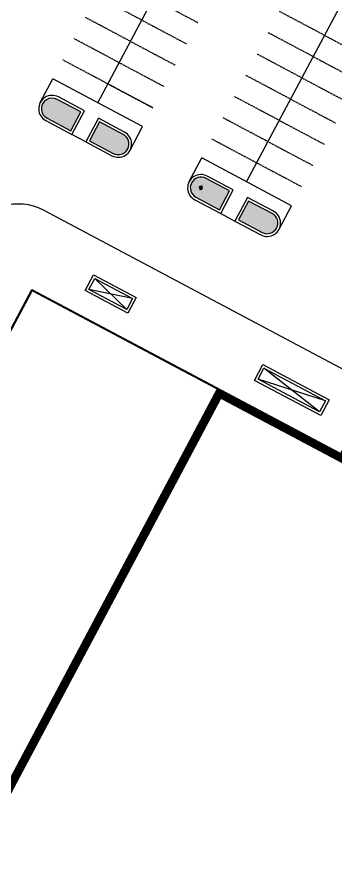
# Model space of a CAD drawing. Header units: feet. Extents: x 4566 to 6562, y 3176 to 5478.
# Drawn here: x 4800.2 to 4919.2, y 4113 to 4433.3 of the extents above; entities that cross this region are included whole.
import ezdxf

# ---------------------------------------------------------------- set-up
doc = ezdxf.new("R2010")
doc.units = ezdxf.units.FT
doc.header["$MEASUREMENT"] = 0
doc.linetypes.add('HIDDEN', pattern=[0.375, 0.25, -0.125])
for name, color, linetype in [('BLDG-CANOPIES', 11, 'Continuous'), ('BLDG-EXTENTS', 11, 'Continuous'), ('BLDG-EXTERIOR-STRUCTURES', 7, 'Continuous'), ('PKNG-EOP', 254, 'Continuous'), ('PKNG-STRP-AISLES', 7, 'Continuous'), ('PKNG-STRP-NO-PARKING-EXTENTS', 7, 'Continuous'), ('PKNG-STRP-STALLS', 7, 'HIDDEN'), ('PLNT-TURF', 92, 'Continuous'), ('UTL-HYDRANTS', 1, 'Continuous')]:
    doc.layers.add(name, color=color, linetype=linetype)

# ---------------------------------------------------------------- blocks, each defined once
blk = doc.blocks.new('I_UTILITY_FIRE_HYDRANT_P')
at = {"color": 0, "linetype": 'ByBlock', "lineweight": -2}
for p, q in [((-8.749999999999998, 0.9510565162951631), (-8.75, 9.325873406851315e-15)), ((-7.499999999999999, 0.9510565162951615), (-8.75, 0.9510565162951629)), ((-7.5, 7.965850201685498e-15), (-8.75, 9.325873406851315e-15)), ((-8.75, 9.2148511043888e-15), (-8.750000000000002, -0.9510565162951443)), ((-7.500000000000002, -1.249999999999992), (-7.499999999999998, 1.250000000000008)), ((-7.249999999999998, 1.250000000000008), (-7.499999999999998, 1.250000000000008)), ((-7.249999999999998, 2.000000000000008), (-7.250000000000002, -1.999999999999992)), ((-4.308421984903516, 3.000000000000004), (-6.249999999999996, 3.000000000000007)), ((-0.9510565162951519, 0.3090169943749475), (1.77635683940025e-15, 1)), ((-0.5877852522924716, -0.8090169943749475), (-0.9510565162951519, 0.3090169943749475)), ((1.77635683940025e-15, 1), (0.9510565162951554, 0.3090169943749472)), ((0.9510565162951554, 0.3090169943749473), (0.5877852522924751, -0.8090169943749476)), ((4.308421984903525, 2.999999999999999), (6.25, 2.999999999999998)), ((7.25, -2.000000000000002), (7.25, 1.999999999999998)), ((7.25, 1.249999999999998), (7.5, 1.249999999999998)), ((7.5, 1.249999999999998), (7.5, -1.250000000000002)), ((7.5, 0.9510565162951515), (8.75, 0.9510565162951512)), ((8.75, -2.331468351712829e-15), (8.75, 0.9510565162951512)), ((-7.500000000000001, -0.9510565162951456), (-8.75, -0.9510565162951443)), ((-7.250000000000002, -1.249999999999992), (-7.500000000000002, -1.249999999999992)), ((-4.308421984903523, -2.999999999999996), (-6.250000000000004, -2.999999999999993)), ((-3, -4.308421984903521), (-3, -6.25)), ((-2, -7.25), (2, -7.25)), ((-1.25, -7.25), (-1.25, -7.5)), ((1.25, -7.5), (-1.25, -7.5)), ((-0.9510565162951536, -7.5), (-0.9510565162951536, -8.75)), ((-0.9510565162951536, -8.75), (0, -8.75)), ((0.5877852522924751, -0.8090169943749476), (-0.5877852522924716, -0.8090169943749473)), ((0, -7.5), (0, -8.75)), ((0, -8.75), (0.9510565162951536, -8.75)), ((0.9510565162951536, -7.5), (0.9510565162951536, -8.75)), ((1.25, -7.25), (1.25, -7.5)), ((3, -4.308421984903522), (3, -6.25)), ((4.308421984903521, -3.000000000000001), (6.25, -3.000000000000002)), ((7.25, -1.250000000000002), (7.5, -1.250000000000002)), ((7.5, -2.05391259555654e-15), (8.75, -2.414735078559715e-15)), ((7.5, -0.9510565162951556), (8.75, -0.9510565162951559)), ((8.75, -0.9510565162951563), (8.75, -2.414735078559715e-15))]:
    blk.add_line(p, q, dxfattribs=at)
for radius in [5.25, 4.25, 1.625]:
    blk.add_circle((1.77635683940025e-15, 0), radius, dxfattribs=at)
for centre, radius, start, end in [((-6.249999999999998, 2.000000000000007), 1, 89.9999999999999, 180), ((0, 0), 6.25, 28.68540201411889, 151.314597985881), ((6.25, 1.999999999999998), 1, 0, 90), ((-6.250000000000002, -1.999999999999993), 1, 179.9999999999999, 269.9999999999999), ((0, 0), 6.25, 208.6854020141189, 241.314597985881), ((-2, -6.25), 1, 180, 270), ((2, -6.25), 1, 270, 0), ((0, 0), 6.25, 298.6854020141188, 331.314597985881), ((6.25, -2.000000000000002), 1, 270, 0)]:
    blk.add_arc(centre, radius, start, end, dxfattribs=at)
for points, knots in [([(-4.051286747571826, 0.9638250696304702), (-4.061262967728353, 0.9649900841826174), (-4.067548618470793, 0.977722912500991), (-4.071883112359752, 1.025060432383699), (-4.069810382197883, 1.059314041900602), (-4.05676818217504, 1.146339205836758), (-4.045691111282718, 1.198357864308253), (-4.010609617216385, 1.330698350690151), (-3.986609363516751, 1.403221042397037), (-3.956082955533299, 1.487853962890036), (-3.946498145065799, 1.5133548261587), (-3.930091122789872, 1.55555964541306), (-3.923226759389157, 1.572829603989244), (-3.910514196164632, 1.604185735073665), (-3.904311103421231, 1.619227183518368), (-3.89160849298737, 1.649517759787188), (-3.884728039386912, 1.665634640372853), (-3.868544652838277, 1.702832758484648), (-3.858824234120942, 1.724611708704791), (-3.827903875629587, 1.791880709713195), (-3.806768162328986, 1.835114733925998), (-3.743322513117454, 1.956025291533804), (-3.711344702074912, 2.007416295090204), (-3.661483150845459, 2.083401468448832), (-3.635608442417425, 2.117863580363938), (-3.597237749963252, 2.160407358968925), (-3.583276956641461, 2.172899630753398), (-3.560578733948477, 2.186535000712111), (-3.551931095968905, 2.187682128089005), (-3.546219574352531, 2.18316508912594)], [0, 0, 0, 0, 0.185870730838596, 0.185870730838596, 0.3733343903633866, 0.3733343903633866, 0.5677116081026011, 0.5677116081026011, 0.8231242128603288, 0.8231242128603288, 0.9336673492891366, 0.9336673492891366, 1.007549734701007, 1.007549734701007, 1.07194678697078, 1.07194678697078, 1.14155356558103, 1.14155356558103, 1.237498652971599, 1.237498652971599, 1.442129977944316, 1.442129977944316, 1.815046653273199, 1.815046653273199, 2.285394810310206, 2.285394810310206, 2.623416378169838, 2.623416378169838, 2.959053374163294, 2.959053374163294, 2.959053374163294, 2.959053374163294]), ([(-2.571738123073086, 0.7315230286607199), (-2.813615263324508, 0.7388640052910213), (-3.106920374769969, 0.7870245538638123), (-3.707453650114568, 0.9012876322716513), (-3.934977045560082, 0.9502425209961127), (-4.051286747589876, 0.9638250696260242)], [6.191079066227696e-05, 6.191079066227696e-05, 6.191079066227696e-05, 6.191079066227696e-05, 1.097237405152109, 1.097237405152109, 2.458179465722594, 2.458179465722594, 2.458179465722594, 2.458179465722594]), ([(-3.546219574468871, 2.183165089318265), (-3.470538485629644, 2.123311612429056), (-3.32480315042921, 2.025981141844614), (-2.857386861249532, 1.713100544993313), (-2.549194944625413, 1.50209116713728), (-2.335758360403319, 1.301228572300999)], [0.0189937173555643, 0.0189937173555643, 0.0189937173555643, 0.0189937173555643, 1.804809571325223, 1.804809571325223, 4.044345681741126, 4.044345681741126, 4.044345681741126, 4.044345681741126]), ([(-2.335758360421058, 1.301228572100691), (-2.315541923685419, 1.282203127347758), (-2.299988159629079, 1.256490502320221), (-2.280185236458646, 1.195528420770965), (-2.275777611033106, 1.16116437276625), (-2.277653169309147, 1.094759338522458), (-2.281935832005896, 1.064068826128835), (-2.292877666125507, 1.019107329099468), (-2.296962330650127, 1.005045017754546), (-2.304946415596055, 0.981404221122933), (-2.308518728061648, 0.9717781633472699), (-2.316057751477254, 0.9531655862679199), (-2.319995563687595, 0.9441791802918498), (-2.329633162070315, 0.9237721180037626), (-2.335495441541921, 0.9124636631208037), (-2.354157436450066, 0.8795547817808613), (-2.368001235560838, 0.8589936131107276), (-2.402636899428702, 0.8156695353614632), (-2.424025930929591, 0.7944880925805468), (-2.468171898867414, 0.7610599333572979), (-2.490595497344936, 0.7487545044179393), (-2.532957834477019, 0.7341416767390032), (-2.552705310455113, 0.7309453823712561), (-2.571738123073017, 0.731523028660792)], [0, 0, 0, 0, 0.1258730209680606, 0.1258730209680606, 0.2478314787581916, 0.2478314787581916, 0.3450658520518149, 0.3450658520518149, 0.3893875602107477, 0.3893875602107477, 0.4202065589311733, 0.4202065589311733, 0.4496330947651197, 0.4496330947651197, 0.4880450728529412, 0.4880450728529412, 0.5645710982888283, 0.5645710982888283, 0.6648534477620065, 0.6648534477620065, 0.7619275108266277, 0.7619275108266277, 0.8482629304626004, 0.8482629304626004, 0.8482629304626004, 0.8482629304626004]), ([(-2.183165089125931, 3.546219574352529), (-2.189395552359218, 3.554097616965825), (-2.18483670937575, 3.567545712477598), (-2.154428978084042, 3.604083343813094), (-2.128742376961519, 3.626838661829579), (-2.057984065330629, 3.679152517304978), (-2.013368647233546, 3.708102591514744), (-1.894983429538967, 3.776875084512423), (-1.826731400301948, 3.811185629467049), (-1.7453014582193, 3.849444711368933), (-1.720492140397991, 3.860699060234348), (-1.679047309794029, 3.8789408574175), (-1.661981767064743, 3.88629872432839), (-1.630820494480917, 3.899481717587606), (-1.615798335343563, 3.905731378838554), (-1.585397561481134, 3.918167948747788), (-1.56913599052908, 3.924699088902891), (-1.531389566593937, 3.939558748095942), (-1.50911614921505, 3.948085417492773), (-1.439685787272339, 3.973787789103528), (-1.394169509373441, 3.989413654602299), (-1.263809985377939, 4.030047481009481), (-1.204859331235534, 4.043774681080547), (-1.115872258888936, 4.062246871437292), (-1.073207684069059, 4.06831908267579), (-1.015992512886985, 4.071269900191507), (-0.997287371167193, 4.070231498654143), (-0.9715956414183164, 4.063823094028845), (-0.964669696414628, 4.058519432119331), (-0.9638250696304631, 4.051286747571831)], [0, 0, 0, 0, 0.1858707308386437, 0.1858707308386437, 0.3733343903635247, 0.3733343903635247, 0.5677116081027659, 0.5677116081027659, 0.8231242128604076, 0.8231242128604076, 0.9336673492890136, 0.9336673492890136, 1.007549734700745, 1.007549734700745, 1.071946786971002, 1.071946786971002, 1.141553565583239, 1.141553565583239, 1.237498652976416, 1.237498652976416, 1.442129977954591, 1.442129977954591, 1.815046653292308, 1.815046653292308, 2.285394810337199, 2.285394810337199, 2.623416378202705, 2.623416378202705, 2.959053374202118, 2.959053374202118, 2.959053374202118, 2.959053374202118]), ([(-1.301228572100836, 2.335758360421058), (-1.467070683830803, 2.511982180862661), (-1.640414066609072, 2.753434864603907), (-1.984259020351979, 3.258872213509682), (-2.110526022360787, 3.454371883097089), (-2.183165089141835, 3.54621957436215)], [6.1910790663185e-05, 6.1910790663185e-05, 6.1910790663185e-05, 6.1910790663185e-05, 1.097237405152072, 1.097237405152072, 2.458179465722489, 2.458179465722489, 2.458179465722489, 2.458179465722489]), ([(-0.7315230286607619, 2.571738123073063), (-0.7306808701534369, 2.543989922565567), (-0.7378642696355122, 2.514810179009367), (-0.7669681896329621, 2.457700696489808), (-0.7881505791787848, 2.430284983289278), (-0.8364322491729936, 2.384655753246081), (-0.8611620184389075, 2.365982583648914), (-0.9006916429854339, 2.341927049311649), (-0.9135234926808256, 2.334871787584726), (-0.93588566089851, 2.323800820580705), (-0.9452183179967371, 2.319520176220373), (-0.9637102920455156, 2.311689991332944), (-0.9728490943666763, 2.308120096445731), (-0.9940938776655202, 2.300504935488478), (-1.006235420365577, 2.296653907923589), (-1.042701536672194, 2.286579837916911), (-1.067029522696682, 2.281829940349712), (-1.12215538465404, 2.275686303976395), (-1.152257255697176, 2.275833091368081), (-1.20711044705692, 2.283411726589588), (-1.23166757784734, 2.29056635288315), (-1.271955103244476, 2.310188219192114), (-1.288178798841987, 2.321891671945397), (-1.301228572100735, 2.335758360421065)], [0, 0, 0, 0, 0.1258730209699152, 0.1258730209699152, 0.2478314787622561, 0.2478314787622561, 0.3450658520571158, 0.3450658520571158, 0.3893875602163909, 0.3893875602163909, 0.4202065589372208, 0.4202065589372208, 0.4496330947716183, 0.4496330947716183, 0.4880450728601258, 0.4880450728601258, 0.5645710982970364, 0.5645710982970364, 0.6648534477719215, 0.6648534477719215, 0.7619275108388546, 0.7619275108388546, 0.848262930476104, 0.848262930476104, 0.848262930476104, 0.848262930476104]), ([(-0.9638250695767301, 4.051286747790099), (-0.952633257836883, 3.955449337278342), (-0.9184058498245005, 3.783575857733275), (-0.8091326138437509, 3.231822638282042), (-0.74041418166785, 2.864691882154335), (-0.7315230285065724, 2.571738123202135)], [0.01899371735556366, 0.01899371735556366, 0.01899371735556366, 0.01899371735556366, 1.804809571325323, 1.804809571325323, 4.044345681741321, 4.044345681741321, 4.044345681741321, 4.044345681741321]), ([(1.301228572100792, 2.335758360421072), (1.282203127347564, 2.315541923685117), (1.256490502319961, 2.299988159629027), (1.195528420771074, 2.280185236458695), (1.161164372766327, 2.275777611033113), (1.094759338522479, 2.277653169309153), (1.064068826128892, 2.281935832005879), (1.019107329099402, 2.29287766612553), (1.005045017754515, 2.296962330650138), (0.9814042211229292, 2.304946415596061), (0.971778163347345, 2.308518728061614), (0.9531655862678168, 2.316057751477297), (0.9441791802917656, 2.319995563687637), (0.9237721180037308, 2.329633162070336), (0.9124636631207359, 2.335495441541958), (0.8795547817809997, 2.354157436449996), (0.8589936131106342, 2.368001235560888), (0.8156695353609873, 2.402636899429109), (0.7944880925800142, 2.424025930930222), (0.7610599333570942, 2.468171898867779), (0.7487545044178265, 2.490595497345215), (0.7341416767390392, 2.532957834477003), (0.7309453823712335, 2.552705310454968), (0.7315230286607743, 2.571738123073043)], [0, 0, 0, 0, 0.125873020970022, 0.125873020970022, 0.2478314787627043, 0.2478314787627043, 0.3450658520580574, 0.3450658520580574, 0.389387560217448, 0.389387560217448, 0.4202065589378015, 0.4202065589378015, 0.4496330947713021, 0.4496330947713021, 0.4880450728584949, 0.4880450728584949, 0.5645710982920736, 0.5645710982920736, 0.664853447762237, 0.664853447762237, 0.7619275108245371, 0.7619275108245371, 0.8482629304580972, 0.8482629304580972, 0.8482629304580972, 0.8482629304580972]), ([(0.731523028660602, 2.571738123073184), (0.7388640052909068, 2.813615263324605), (0.7870245538638141, 3.106920374769989), (0.9012876322716483, 3.70745365011457), (0.9502425209961096, 3.934977045560084), (0.9638250696260222, 4.051286747589879)], [6.19107907077057e-05, 6.19107907077057e-05, 6.19107907077057e-05, 6.19107907077057e-05, 1.097237405152137, 1.097237405152137, 2.458179465722634, 2.458179465722634, 2.458179465722634, 2.458179465722634]), ([(0.9638250696304667, 4.051286747571826), (0.9649900841826149, 4.061262967728353), (0.9777229125009903, 4.067548618470791), (1.025060432383697, 4.07188311235975), (1.059314041900603, 4.069810382197883), (1.146339205836757, 4.056768182175041), (1.19835786430825, 4.045691111282719), (1.330698350690128, 4.010609617216391), (1.403221042397004, 3.986609363516761), (1.487853962890021, 3.956082955533302), (1.513354826158638, 3.946498145065826), (1.55555964541308, 3.930091122789867), (1.572829603989319, 3.923226759389129), (1.604185735073779, 3.910514196164588), (1.619227183518607, 3.904311103421131), (1.649517759787164, 3.891608492987379), (1.665634640372847, 3.884728039386915), (1.702832758484588, 3.868544652838303), (1.724611708704781, 3.858824234120947), (1.79188070971324, 3.827903875629567), (1.835114733926019, 3.806768162328976), (1.956025291533704, 3.743322513117508), (2.00741629509011, 3.711344702074968), (2.083401468448816, 3.661483150845464), (2.117863580363942, 3.635608442417428), (2.160407358968936, 3.597237749963249), (2.172899630753399, 3.583276956641455), (2.186535000712112, 3.560578733948468), (2.187682128088992, 3.5519310959689), (2.183165089125932, 3.546219574352532)], [0, 0, 0, 0, 0.1858707308386025, 0.1858707308386025, 0.3733343903634176, 0.3733343903634176, 0.5677116081026621, 0.5677116081026621, 0.8231242128603582, 0.8231242128603582, 0.9336673492890485, 0.9336673492890485, 1.007549734700714, 1.007549734700714, 1.071946786971089, 1.071946786971089, 1.141553565583029, 1.141553565583029, 1.23749865297561, 1.23749865297561, 1.442129977952642, 1.442129977952642, 1.815046653288918, 1.815046653288918, 2.285394810333692, 2.285394810333692, 2.62341637819888, 2.62341637819888, 2.959053374198062, 2.959053374198062, 2.959053374198062, 2.959053374198062]), ([(2.183165089318262, 3.546219574468872), (2.123311612429049, 3.470538485629641), (2.025981141844607, 3.324803150429207), (1.713100544993317, 2.857386861249544), (1.502091167137342, 2.54919494462542), (1.301228572301056, 2.335758360403316)], [0.01899371735556174, 0.01899371735556174, 0.01899371735556174, 0.01899371735556174, 1.804809571325323, 1.804809571325323, 4.044345681741326, 4.044345681741326, 4.044345681741326, 4.044345681741326]), ([(2.571738123072992, 0.731523028660816), (2.543989922565723, 0.7306808701535009), (2.514810179009469, 0.7378642696354619), (2.457700696489677, 0.7669681896330354), (2.430284983289177, 0.7881505791788871), (2.384655753246076, 0.8364322491730134), (2.365982583648952, 0.8611620184388328), (2.341927049311607, 0.9006916429855027), (2.334871787584689, 0.9135234926808972), (2.323800820580656, 0.9358856608986106), (2.319520176220315, 0.9452183179968651), (2.311689991332933, 0.9637102920455397), (2.308120096445705, 0.9728490943667353), (2.300504935488487, 0.9940938776655015), (2.296653907923567, 1.006235420365636), (2.286579837916889, 1.042701536672291), (2.281829940349658, 1.067029522696958), (2.275686303976368, 1.122155384654567), (2.275833091368089, 1.152257255697788), (2.283411726589742, 1.207110447057642), (2.290566352883431, 1.23166757784794), (2.310188219192199, 1.271955103244555), (2.321891671945446, 1.288178798841991), (2.335758360421057, 1.301228572100689)], [0, 0, 0, 0, 0.1258730209688835, 0.1258730209688835, 0.2478314787602461, 0.2478314787602461, 0.3450658520541918, 0.3450658520541918, 0.3893875602128223, 0.3893875602128223, 0.4202065589332784, 0.4202065589332784, 0.4496330947673295, 0.4496330947673295, 0.4880450728548661, 0.4880450728548661, 0.5645710982892336, 0.5645710982892336, 0.6648534477604012, 0.6648534477604012, 0.7619275108233513, 0.7619275108233513, 0.8482629304583662, 0.8482629304583662, 0.8482629304583662, 0.8482629304583662]), ([(2.33575836042106, 1.301228572100826), (2.511982180862724, 1.467070683830849), (2.753434864603967, 1.640414066609115), (3.258872213509683, 1.984259020351981), (3.454371883097087, 2.110526022360789), (3.546219574362148, 2.183165089141837)], [6.191079065893971e-05, 6.191079065893971e-05, 6.191079065893971e-05, 6.191079065893971e-05, 1.097237405152443, 1.097237405152443, 2.458179465723502, 2.458179465723502, 2.458179465723502, 2.458179465723502]), ([(4.051286747790098, 0.9638250695767328), (3.955449337278338, 0.952633257836885), (3.783575857733272, 0.9184058498245016), (3.231822638282065, 0.8091326138437563), (2.864691882154338, 0.7404141816679006), (2.571738123202094, 0.7315230285066203)], [0.01899371735556089, 0.01899371735556089, 0.01899371735556089, 0.01899371735556089, 1.804809571325379, 1.804809571325379, 4.044345681741321, 4.044345681741321, 4.044345681741321, 4.044345681741321]), ([(3.546219574352532, 2.183165089125937), (3.554097616965828, 2.189395552359224), (3.567545712477596, 2.184836709375753), (3.604083343813095, 2.154428978084042), (3.626838661829581, 2.128742376961509), (3.679152517304974, 2.057984065330628), (3.708102591514749, 2.013368647233558), (3.776875084512419, 1.894983429538994), (3.811185629467033, 1.826731400301979), (3.849444711368928, 1.745301458219308), (3.860699060234335, 1.720492140398026), (3.878940857417488, 1.67904730979406), (3.886298724328341, 1.661981767064864), (3.899481717587619, 1.630820494480893), (3.905731378838578, 1.615798335343509), (3.918167948747676, 1.585397561481414), (3.924699088902866, 1.569135990529162), (3.939558748096017, 1.531389566593762), (3.948085417492784, 1.509116149215017), (3.973787789103513, 1.439685787272377), (3.989413654602298, 1.394169509373459), (4.030047481009536, 1.263809985377784), (4.043774681080578, 1.204859331235383), (4.062246871437292, 1.115872258888945), (4.068319082675794, 1.073207684069068), (4.071269900191512, 1.015992512886989), (4.070231498654142, 0.9972873711671961), (4.063823094028844, 0.9715956414183177), (4.058519432119336, 0.9646696964146293), (4.051286747571837, 0.9638250696304642)], [0, 0, 0, 0, 0.1858707308386482, 0.1858707308386482, 0.3733343903635528, 0.3733343903635528, 0.5677116081028347, 0.5677116081028347, 0.823124212860455, 0.823124212860455, 0.9336673492889739, 0.9336673492889739, 1.00754973470042, 1.00754973470042, 1.071946786970085, 1.071946786970085, 1.141553565580708, 1.141553565580708, 1.237498652971964, 1.237498652971964, 1.442129977946258, 1.442129977946258, 1.815046653277593, 1.815046653277593, 2.285394810316361, 2.285394810316361, 2.623416378177482, 2.623416378177482, 2.959053374172533, 2.959053374172533, 2.959053374172533, 2.959053374172533]), ([(-3.546219574352531, -2.183165089125935), (-3.554097616965826, -2.189395552359222), (-3.567545712477596, -2.184836709375756), (-3.604083343813098, -2.154428978084042), (-3.626838661829586, -2.128742376961502), (-3.679152517304975, -2.057984065330624), (-3.708102591514749, -2.01336864723355), (-3.776875084512426, -1.894983429538976), (-3.811185629467044, -1.826731400301953), (-3.849444711368929, -1.745301458219304), (-3.860699060234335, -1.720492140398022), (-3.878940857417502, -1.679047309794026), (-3.886298724328395, -1.661981767064734), (-3.899481717587619, -1.630820494480884), (-3.905731378838581, -1.615798335343495), (-3.918167948747695, -1.585397561481361), (-3.924699088902869, -1.569135990529144), (-3.939558748095992, -1.531389566593816), (-3.948085417492779, -1.509116149215025), (-3.973787789103525, -1.43968578727234), (-3.9894136546023, -1.394169509373444), (-4.030047481009479, -1.263809985377953), (-4.043774681080538, -1.204859331235548), (-4.062246871437287, -1.115872258888938), (-4.068319082675786, -1.073207684069065), (-4.071269900191502, -1.015992512887027), (-4.070231498654155, -0.997287371167201), (-4.063823094028853, -0.9715956414183042), (-4.058519432119324, -0.9646696964146266), (-4.051286747571832, -0.9638250696304627)], [0, 0, 0, 0, 0.1858707308386351, 0.1858707308386351, 0.3733343903635288, 0.3733343903635288, 0.5677116081028342, 0.5677116081028342, 0.823124212860554, 0.823124212860554, 0.9336673492891538, 0.9336673492891538, 1.007549734700793, 1.007549734700793, 1.071946786971132, 1.071946786971132, 1.141553565582751, 1.141553565582751, 1.237498652975202, 1.237498652975202, 1.442129977952065, 1.442129977952065, 1.815046653287371, 1.815046653287371, 2.285394810329185, 2.285394810329185, 2.623416378191975, 2.623416378191975, 2.959053374188604, 2.959053374188604, 2.959053374188604, 2.959053374188604]), ([(-4.051286747790094, -0.9638250695767314), (-3.955449337278343, -0.9526332578368848), (-3.783575857733283, -0.9184058498245009), (-3.231822638282036, -0.8091326138437481), (-2.864691882154307, -0.7404141816678804), (-2.571738123202111, -0.7315230285066026)], [0.01899371735556398, 0.01899371735556398, 0.01899371735556398, 0.01899371735556398, 1.804809571325232, 1.804809571325232, 4.044345681741106, 4.044345681741106, 4.044345681741106, 4.044345681741106]), ([(-2.335758360421059, -1.301228572100836), (-2.511982180862688, -1.467070683830828), (-2.753434864603929, -1.640414066609085), (-3.258872213509669, -1.984259020351969), (-3.454371883097084, -2.110526022360782), (-3.54621957436215, -2.183165089141833)], [6.191079066719541e-05, 6.191079066719541e-05, 6.191079066719541e-05, 6.191079066719541e-05, 1.097237405152241, 1.097237405152241, 2.458179465722985, 2.458179465722985, 2.458179465722985, 2.458179465722985]), ([(-2.571738123073042, -0.7315230286607737), (-2.543989922565633, -0.7306808701534523), (-2.514810179009407, -0.7378642696354842), (-2.457700696489489, -0.7669681896331229), (-2.430284983289047, -0.7881505791790179), (-2.38465575324609, -0.8364322491730114), (-2.365982583649021, -0.8611620184387077), (-2.341927049311613, -0.9006916429854948), (-2.334871787584722, -0.9135234926808273), (-2.323800820580678, -0.9358856608985655), (-2.319520176220347, -0.9452183179967841), (-2.311689991332888, -0.9637102920456408), (-2.308120096445696, -0.9728490943667762), (-2.300504935488545, -0.9940938776653494), (-2.296653907923597, -1.006235420365536), (-2.286579837916893, -1.042701536672275), (-2.281829940349676, -1.067029522696856), (-2.275686303976383, -1.122155384654289), (-2.275833091368067, -1.15225725569744), (-2.283411726589665, -1.207110447057297), (-2.290566352883265, -1.231667577847638), (-2.310188219192211, -1.271955103244667), (-2.321891671945567, -1.288178798842127), (-2.335758360421064, -1.301228572100717)], [0, 0, 0, 0, 0.1258730209695212, 0.1258730209695212, 0.2478314787626063, 0.2478314787626063, 0.345065852057823, 0.345065852057823, 0.389387560216557, 0.389387560216557, 0.420206558936843, 0.420206558936843, 0.4496330947708465, 0.4496330947708465, 0.4880450728581858, 0.4880450728581858, 0.5645710982919151, 0.5645710982919151, 0.6648534477622444, 0.6648534477622444, 0.7619275108240038, 0.7619275108240038, 0.8482629304574306, 0.8482629304574306, 0.8482629304574306, 0.8482629304574306]), ([(-0.9638250696304667, -4.051286747571825), (-0.9649900841826131, -4.061262967728354), (-0.977722912501001, -4.067548618470802), (-1.025060432383698, -4.071883112359761), (-1.05931404190059, -4.069810382197897), (-1.146339205836764, -4.056768182175051), (-1.198357864308267, -4.045691111282719), (-1.330698350690094, -4.010609617216405), (-1.403221042396947, -3.986609363516782), (-1.487853962890018, -3.956082955533303), (-1.513354826158608, -3.946498145065839), (-1.555559645413103, -3.93009112278986), (-1.572829603989417, -3.923226759389089), (-1.604185735073756, -3.910514196164598), (-1.619227183518562, -3.904311103421151), (-1.649517759787296, -3.891608492987324), (-1.665634640372882, -3.884728039386899), (-1.702832758484608, -3.868544652838293), (-1.724611708704784, -3.858824234120944), (-1.791880709713231, -3.82790387562957), (-1.83511473392601, -3.806768162328979), (-1.956025291533227, -3.743322513117756), (-2.007416295089695, -3.711344702075255), (-2.083401468448839, -3.661483150845463), (-2.117863580363945, -3.635608442417426), (-2.160407358968937, -3.597237749963248), (-2.172899630753401, -3.583276956641455), (-2.186535000712114, -3.560578733948468), (-2.187682128088996, -3.551931095968901), (-2.183165089125936, -3.546219574352532)], [0, 0, 0, 0, 0.1858707308386255, 0.1858707308386255, 0.3733343903634762, 0.3733343903634762, 0.5677116081027226, 0.5677116081027226, 0.8231242128603593, 0.8231242128603593, 0.933667349288878, 0.933667349288878, 1.007549734700455, 1.007549734700455, 1.071946786971049, 1.071946786971049, 1.141553565583599, 1.141553565583599, 1.237498652977367, 1.237498652977367, 1.442129977956968, 1.442129977956968, 1.81504665329571, 1.81504665329571, 2.28539481033794, 2.28539481033794, 2.623416378201419, 2.623416378201419, 2.959053374198899, 2.959053374198899, 2.959053374198899, 2.959053374198899]), ([(-2.183165089318267, -3.546219574468872), (-2.123311612429054, -3.47053848562964), (-2.025981141844609, -3.324803150429203), (-1.713100544993318, -2.857386861249541), (-1.502091167137351, -2.54919494462541), (-1.301228572301069, -2.335758360403312)], [0.01899371735556108, 0.01899371735556108, 0.01899371735556108, 0.01899371735556108, 1.804809571325326, 1.804809571325326, 4.044345681741339, 4.044345681741339, 4.044345681741339, 4.044345681741339]), ([(-1.301228572100703, -2.33575836042106), (-1.282203127347675, -2.315541923685319), (-1.256490502320109, -2.299988159629055), (-1.195528420770854, -2.280185236458623), (-1.161164372766118, -2.275777611033109), (-1.094759338522467, -2.277653169309164), (-1.064068826129017, -2.281935832005844), (-1.019107329099427, -2.292877666125518), (-1.005045017754556, -2.296962330650125), (-0.9814042211228688, -2.30494641559608), (-0.9717781633471958, -2.308518728061681), (-0.9531655862679962, -2.316057751477228), (-0.9441791802918704, -2.319995563687587), (-0.9237721180035816, -2.329633162070404), (-0.9124636631207093, -2.335495441541976), (-0.8795547817810583, -2.354157436449957), (-0.8589936131107461, -2.368001235560813), (-0.8156695353612076, -2.402636899428916), (-0.7944880925802735, -2.424025930929951), (-0.761059933357215, -2.468171898867571), (-0.74875450441791, -2.490595497345113), (-0.7341416767391173, -2.532957834476805), (-0.7309453823712388, -2.552705310454769), (-0.7315230286607868, -2.571738123073032)], [0, 0, 0, 0, 0.1258730209686988, 0.1258730209686988, 0.2478314787600641, 0.2478314787600641, 0.3450658520542014, 0.3450658520542014, 0.3893875602128238, 0.3893875602128238, 0.4202065589329329, 0.4202065589329329, 0.4496330947663769, 0.4496330947663769, 0.4880450728538069, 0.4880450728538069, 0.5645710982887138, 0.5645710982887138, 0.6648534477605372, 0.6648534477605372, 0.7619275108251188, 0.7619275108251188, 0.8482629304608732, 0.8482629304608732, 0.8482629304608732, 0.8482629304608732]), ([(-0.7315230286607104, -2.571738123073096), (-0.7388640052910116, -2.813615263324525), (-0.7870245538638141, -3.106920374769975), (-0.9012876322716501, -3.707453650114562), (-0.9502425209961114, -3.934977045560077), (-0.963825069626024, -4.051286747589875)], [6.191079066853292e-05, 6.191079066853292e-05, 6.191079066853292e-05, 6.191079066853292e-05, 1.097237405152151, 1.097237405152151, 2.458179465722719, 2.458179465722719, 2.458179465722719, 2.458179465722719]), ([(0.7315230286608259, -2.571738123072968), (0.7306808701535132, -2.543989922565718), (0.7378642696354643, -2.514810179009455), (0.766968189633003, -2.457700696489745), (0.7881505791788381, -2.430284983289212), (0.8364322491730647, -2.384655753246018), (0.861162018438991, -2.365982583648857), (0.900691642985409, -2.341927049311668), (0.9135234926806728, -2.334871787584802), (0.935885660898574, -2.323800820580677), (0.9452183179968117, -2.31952017622034), (0.9637102920455263, -2.311689991332941), (0.9728490943667136, -2.308120096445719), (0.9940938776656214, -2.300504935488446), (1.006235420365648, -2.296653907923565), (1.042701536672201, -2.286579837916909), (1.067029522696748, -2.2818299403497), (1.122155384654162, -2.275686303976391), (1.152257255697311, -2.275833091368073), (1.207110447056932, -2.283411726589601), (1.231667577847279, -2.290566352883074), (1.271955103244759, -2.31018821919223), (1.28817879884223, -2.321891671945652), (1.301228572100742, -2.335758360421069)], [0, 0, 0, 0, 0.1258730209687933, 0.1258730209687933, 0.2478314787596052, 0.2478314787596052, 0.3450658520532631, 0.3450658520532631, 0.3893875602115779, 0.3893875602115779, 0.4202065589312887, 0.4202065589312887, 0.4496330947645203, 0.4496330947645203, 0.4880450728515077, 0.4880450728515077, 0.5645710982854588, 0.5645710982854588, 0.6648534477562721, 0.6648534477562721, 0.7619275108183076, 0.7619275108183076, 0.8482629304508779, 0.8482629304508779, 0.8482629304508779, 0.8482629304508779]), ([(0.9638250695767301, -4.051286747790096), (0.952633257836883, -3.955449337278339), (0.9184058498244987, -3.783575857733278), (0.8091326138437491, -3.231822638282043), (0.7404141816678838, -2.864691882154319), (0.7315230285066043, -2.571738123202109)], [0.01899371735556084, 0.01899371735556084, 0.01899371735556084, 0.01899371735556084, 1.804809571325303, 1.804809571325303, 4.044345681741268, 4.044345681741268, 4.044345681741268, 4.044345681741268]), ([(2.18316508912593, -3.546219574352537), (2.189395552359215, -3.554097616965831), (2.184836709375755, -3.567545712477583), (2.154428978084034, -3.604083343813093), (2.128742376961494, -3.626838661829593), (2.057984065330622, -3.679152517304977), (2.013368647233548, -3.708102591514748), (1.894983429538915, -3.776875084512458), (1.826731400301856, -3.811185629467093), (1.745301458219298, -3.849444711368935), (1.72049214039799, -3.86069906023435), (1.679047309794022, -3.878940857417505), (1.661981767064717, -3.886298724328403), (1.63082049448092, -3.899481717587604), (1.615798335343573, -3.90573137883855), (1.585397561481216, -3.918167948747755), (1.569135990529102, -3.924699088902885), (1.531389566593855, -3.939558748095975), (1.509116149215032, -3.948085417492778), (1.439685787272346, -3.973787789103524), (1.394169509373445, -3.989413654602303), (1.263809985378114, -4.030047481009432), (1.204859331235701, -4.043774681080514), (1.115872258888913, -4.062246871437299), (1.073207684069054, -4.068319082675789), (1.015992512886998, -4.071269900191504), (0.9972873711671948, -4.070231498654141), (0.9715956414183164, -4.063823094028844), (0.9646696964146244, -4.058519432119337), (0.9638250696304596, -4.051286747571835)], [0, 0, 0, 0, 0.1858707308386011, 0.1858707308386011, 0.3733343903634121, 0.3733343903634121, 0.5677116081026621, 0.5677116081026621, 0.8231242128605223, 0.8231242128605223, 0.9336673492894045, 0.9336673492894045, 1.00754973470134, 1.00754973470134, 1.071946786971844, 1.071946786971844, 1.141553565583903, 1.141553565583903, 1.237498652977029, 1.237498652977029, 1.442129977955244, 1.442129977955244, 1.815046653292268, 1.815046653292268, 2.2853948103345, 2.2853948103345, 2.623416378198037, 2.623416378198037, 2.959053374195363, 2.959053374195363, 2.959053374195363, 2.959053374195363]), ([(1.301228572100831, -2.335758360421059), (1.467070683830837, -2.511982180862705), (1.640414066609097, -2.753434864603947), (1.984259020351974, -3.25887221350968), (2.110526022360787, -3.454371883097092), (2.183165089141838, -3.546219574362155)], [6.191079066292894e-05, 6.191079066292894e-05, 6.191079066292894e-05, 6.191079066292894e-05, 1.097237405152325, 1.097237405152325, 2.458179465723206, 2.458179465723206, 2.458179465723206, 2.458179465723206]), ([(2.335758360421064, -1.301228572100746), (2.315541923685206, -1.282203127347609), (2.299988159629027, -1.256490502320016), (2.280185236458632, -1.19552842077089), (2.275777611033105, -1.161164372766144), (2.277653169309161, -1.094759338522433), (2.281935832005857, -1.064068826128947), (2.29287766612552, -1.01910732909942), (2.296962330650107, -1.005045017754597), (2.304946415596048, -0.9814042211229594), (2.308518728061598, -0.9717781633473959), (2.316057751477368, -0.9531655862676502), (2.319995563687669, -0.9441791802916946), (2.329633162070305, -0.9237721180037906), (2.335495441541932, -0.9124636631207883), (2.354157436450013, -0.8795547817809668), (2.368001235560881, -0.8589936131106461), (2.402636899429023, -0.815669535361087), (2.424025930930078, -0.7944880925801393), (2.468171898867702, -0.7610599333571338), (2.490595497345195, -0.7487545044178598), (2.532957834476958, -0.7341416767390655), (2.552705310454945, -0.7309453823712583), (2.571738123073018, -0.7315230286607992)], [0, 0, 0, 0, 0.1258730209694182, 0.1258730209694182, 0.2478314787617239, 0.2478314787617239, 0.3450658520566438, 0.3450658520566438, 0.3893875602154955, 0.3893875602154955, 0.4202065589352644, 0.4202065589352644, 0.4496330947687913, 0.4496330947687913, 0.4880450728562875, 0.4880450728562875, 0.5645710982906978, 0.5645710982906978, 0.6648534477618887, 0.6648534477618887, 0.7619275108253507, 0.7619275108253507, 0.8482629304602578, 0.8482629304602578, 0.8482629304602578, 0.8482629304602578]), ([(3.546219574468871, -2.183165089318267), (3.470538485629643, -2.123311612429056), (3.324803150429208, -2.025981141844613), (2.85738686124953, -1.713100544993313), (2.549194944625409, -1.502091167137307), (2.335758360403315, -1.301228572301024)], [0.01899371735556116, 0.01899371735556116, 0.01899371735556116, 0.01899371735556116, 1.804809571325272, 1.804809571325272, 4.044345681741252, 4.044345681741252, 4.044345681741252, 4.044345681741252]), ([(2.571738123073093, -0.7315230286607108), (2.813615263324525, -0.7388640052910116), (3.106920374769965, -0.7870245538638139), (3.707453650114557, -0.9012876322716497), (3.934977045560075, -0.9502425209961132), (4.051286747589872, -0.9638250696260251)], [6.191079066645169e-05, 6.191079066645169e-05, 6.191079066645169e-05, 6.191079066645169e-05, 1.097237405152157, 1.097237405152157, 2.45817946572281, 2.45817946572281, 2.45817946572281, 2.45817946572281]), ([(4.051286747571831, -0.9638250696304707), (4.061262967728361, -0.9649900841826184), (4.067548618470791, -0.9777229125010158), (4.07188311235975, -1.025060432383696), (4.069810382197904, -1.059314041900565), (4.056768182175055, -1.146339205836764), (4.045691111282716, -1.19835786430827), (4.010609617216394, -1.330698350690126), (3.986609363516763, -1.403221042396996), (3.956082955533304, -1.487853962890018), (3.946498145065842, -1.513354826158604), (3.930091122789863, -1.555559645413096), (3.923226759389106, -1.572829603989378), (3.910514196164614, -1.604185735073716), (3.90431110342119, -1.619227183518473), (3.891608492987325, -1.649517759787298), (3.884728039386898, -1.665634640372886), (3.868544652838295, -1.702832758484605), (3.858824234120945, -1.724611708704789), (3.827903875629566, -1.791880709713241), (3.806768162328973, -1.835114733926023), (3.743322513117501, -1.956025291533712), (3.711344702074966, -2.007416295090121), (3.661483150845463, -2.083401468448823), (3.635608442417432, -2.117863580363952), (3.597237749963245, -2.160407358968954), (3.583276956641447, -2.172899630753402), (3.560578733948464, -2.186535000712113), (3.551931095968895, -2.187682128088996), (3.546219574352525, -2.183165089125935)], [0, 0, 0, 0, 0.185870730838665, 0.185870730838665, 0.3733343903635741, 0.3733343903635741, 0.5677116081027848, 0.5677116081027848, 0.8231242128604875, 0.8231242128604875, 0.933667349289122, 0.933667349289122, 1.00754973470071, 1.00754973470071, 1.071946786970948, 1.071946786970948, 1.141553565582667, 1.141553565582667, 1.237498652975238, 1.237498652975238, 1.442129977952258, 1.442129977952258, 1.815046653288497, 1.815046653288497, 2.285394810333198, 2.285394810333198, 2.623416378198488, 2.623416378198488, 2.959053374197796, 2.959053374197796, 2.959053374197796, 2.959053374197796])]:
    blk.add_open_spline(points, degree=3, knots=knots, dxfattribs=at)

msp = doc.modelspace()

# ---------------------------------------------------------------- hatches: boundary and pattern name
h = msp.add_hatch(color=7)
edge = h.paths.add_edge_path()
edge.add_line((4811.31920368357, 4395.484350205208), (4820.14984973369, 4390.791835917802))
edge.add_line((4820.14984973369, 4390.791835917802), (4823.903861163613, 4397.8563527579))
edge.add_line((4823.903861163613, 4397.8563527579), (4815.073215113496, 4402.548867045306))
edge.add_arc((4813.196209398533, 4399.016608625258), 4.00000000000098, 62.01428387829695, 242.0142838783031)
h = msp.add_hatch(color=7)
edge = h.paths.add_edge_path()
edge.add_line((4830.968378003708, 4394.102341327975), (4827.214366573785, 4387.037824487878))
edge.add_line((4827.214366573785, 4387.037824487878), (4836.045012623904, 4382.345310200474))
edge.add_arc((4837.922018338866, 4385.877568620524), 4.000000000001356, 242.0142838783146, 422.0142838783146)
edge.add_line((4839.799024053828, 4389.409827040573), (4830.968378003708, 4394.102341327975))
h = msp.add_hatch(color=7)
edge = h.paths.add_edge_path()
edge.add_line((4875.782919849445, 4361.228995907158), (4879.536931279371, 4368.293512747253))
edge.add_line((4879.536931279371, 4368.293512747253), (4870.70628522925, 4372.986027034658))
edge.add_arc((4868.829280770926, 4369.453767946846), 4.000000000000195, 62.01430426187726, 242.0142634947159)
edge.add_line((4866.952273799325, 4365.921510194563), (4875.782919849445, 4361.228995907158))
h = msp.add_hatch(color=7)
edge = h.paths.add_edge_path()
edge.add_line((4882.847436689543, 4357.474984477231), (4891.678082739663, 4352.782470189827))
edge.add_arc((4893.555087622397, 4356.314729052113), 4.000000000000278, 242.0142973776534, 422.0142703789574)
edge.add_line((4895.432094169588, 4359.846987029923), (4886.601448119466, 4364.539501317331))
edge.add_line((4886.601448119466, 4364.539501317331), (4882.847436689543, 4357.474984477231))

# ---------------------------------------------------------------- linework, layer by layer
at = {"layer": 'BLDG-CANOPIES'}
for p, q in [((4709.239682185805, 4150.108903385652), (4805.631746506238, 4331.505090998538)), ((4805.631746506238, 4331.505090998538), (4920.798118178709, 4270.306868191923)), ((4778.707460548905, 4113.194442016355), (4875.099524869336, 4294.590629629241))]:
    msp.add_line(p, q, dxfattribs=at)
at = {"layer": 'BLDG-CANOPIES', "const_width": 0.5999999999999999}
msp.add_lwpolyline([(4738.284884513557, 4204.128465682472), (4805.755919894604, 4331.099380546695), (4874.958749440714, 4294.325710247736)], dxfattribs=at)
at = {"layer": 'BLDG-EXTENTS', "const_width": 3}
msp.add_lwpolyline([(5073.673893590608, 4187.371626969296), (5147.483376826195, 4148.150028383739), (5154.815430400264, 4161.947912837054), (5174.684384013035, 4151.389755690393), (5167.352330438966, 4137.591871237077), (5226.29689282352, 4106.269338368655), (5096.118725633774, 3861.292499194901), (4719.050139293638, 4061.662859267073), (4754.243996449175, 4127.892704642975), (4780.735934599534, 4113.815161780762), (4875.720244633742, 4292.562155578611), (4921.418837943115, 4268.278394141294), (4929.396112231703, 4283.290492426501), (4995.920312475943, 4247.940218128052), (4987.943038187355, 4232.928119842847), (5048.359374913596, 4200.823501259855), (5055.691428487665, 4214.621385713169), (5081.005947164677, 4201.169511422608)], close=True, dxfattribs=at)
at = {"layer": 'BLDG-EXTERIOR-STRUCTURES', "flags": 128}
for points in [[(4841.497863356293, 4322.637985997584), (4825.602700466077, 4331.084511714912), (4828.731199741489, 4336.971903436528), (4844.626362631706, 4328.525377719199)], [(4913.541541172212, 4284.354718210653), (4888.815732231877, 4297.493758215385), (4891.944231507288, 4303.381149937001), (4916.670040447625, 4290.242109932268)]]:
    msp.add_lwpolyline(points, close=True, dxfattribs=at)
at = {"layer": 'PKNG-EOP'}
msp.add_line((5135.574862848885, 4188.073215956408), (4810.018378467771, 4361.070576018698), dxfattribs=at)
for points in [[(4825.256177197365, 4398.270165934172), (4815.542466542234, 4403.431931650318, 1.000000000000048), (4810.849952254829, 4394.601285600194), (4820.563662909962, 4389.439519884052)], [(4835.575761195164, 4381.462245595463, 0.9999999999999802), (4840.26827548257, 4390.292891645584), (4830.554564827436, 4395.454657361728), (4825.862050540032, 4386.624011311607)], [(4876.196733025718, 4359.876679873404), (4880.889247313125, 4368.707325923526), (4871.175536657991, 4373.869091639672, 1.00000000000002), (4866.483022370586, 4365.038445589548)], [(4891.208831310922, 4351.899405584816, 1.000000000000048), (4895.901345598327, 4360.730051634937), (4886.187634943195, 4365.891817351083), (4881.495120655791, 4357.061171300963)]]:
    msp.add_lwpolyline(points, format="xyb", close=True, dxfattribs=at)
msp.add_arc((4800.633349892963, 4343.409283918457), 20, 62.01428387831552, 152.0142838783088, dxfattribs=at)
at = {"layer": 'PKNG-STRP-AISLES'}
for p, q in [((4830.251628156104, 4401.27773467301), (4922.694159617971, 4575.241461860389)), ((4885.884698271862, 4371.714894662364), (4978.327229733737, 4545.678621849734))]:
    msp.add_line(p, q, dxfattribs=at)
at = {"layer": 'PKNG-STRP-NO-PARKING-EXTENTS'}
for p, q in [((4808.78088637347, 4401.362865768962), (4813.473400660875, 4410.193511819081)), ((4847.029855651332, 4392.361957526943), (4813.473400660876, 4410.193511819081)), ((4847.029855651333, 4392.361957526945), (4813.473400660876, 4410.193511819078)), ((4842.337341363927, 4383.531311476821), (4847.029855651333, 4392.361957526941)), ((4825.862050540032, 4386.624011311608), (4820.563662909963, 4389.439519884053)), ((4864.413956489228, 4371.800025758313), (4869.106470776633, 4380.630671808432)), ((4902.66292576709, 4362.799117516293), (4869.106470776634, 4380.630671808432)), ((4897.970411479685, 4353.968471466173), (4902.662925767091, 4362.799117516293)), ((4876.196733025718, 4359.876679873405), (4881.495120655791, 4357.06117130096))]:
    msp.add_line(p, q, dxfattribs=at)
at = {"layer": 'PKNG-STRP-STALLS'}
for p, q in [((4846.675428162021, 4432.184995848435), (4829.897200666795, 4441.100772994504)), ((4850.898691020687, 4440.132577293543), (4867.676918515916, 4431.216800147476)), ((4842.452165303359, 4424.237414403327), (4825.67393780813, 4433.153191549396)), ((4914.97828685377, 4426.464900173111), (4898.200059358542, 4435.380677319181)), ((4846.675428162023, 4432.184995848435), (4863.453655657252, 4423.269218702368)), ((4910.755023995106, 4418.517318728005), (4893.976796499877, 4427.433095874074)), ((4914.978286853771, 4426.464900173111), (4931.756514349002, 4417.549123027044)), ((4838.228902444695, 4416.289832958221), (4821.450674949465, 4425.205610104287)), ((4842.452165303361, 4424.237414403326), (4859.230392798586, 4415.321637257258)), ((4834.00563958603, 4408.342251513108), (4817.227412090799, 4417.258028659174)), ((4906.531761136443, 4410.569737282896), (4889.753533641215, 4419.485514428964)), ((4910.755023995108, 4418.517318728003), (4927.533251490338, 4409.601541581934)), ((4838.228902444695, 4416.289832958219), (4855.007129939923, 4407.374055812149)), ((4902.308498277779, 4402.622155837788), (4885.53027078255, 4411.537932983858)), ((4906.531761136443, 4410.569737282896), (4923.309988631674, 4401.653960136826)), ((4834.005639586031, 4408.34225151311), (4850.783867081259, 4399.426474367041)), ((4850.783867081255, 4399.426474367041), (4834.00563958603, 4408.342251513108)), ((4898.085235419115, 4394.674574392681), (4881.307007923886, 4403.590351538749)), ((4902.308498277781, 4402.622155837787), (4919.086725773011, 4393.706378691719)), ((4893.86197256045, 4386.726992947571), (4877.083745065222, 4395.64277009364)), ((4898.085235419116, 4394.674574392679), (4914.863462914345, 4385.758797246609)), ((4889.638709701786, 4378.779411502458), (4872.860482206558, 4387.695188648529)), ((4893.861972560452, 4386.726992947571), (4910.640200055681, 4377.811215801501)), ((4906.416937197013, 4369.86363435639), (4889.638709701786, 4378.779411502458))]:
    msp.add_line(p, q, dxfattribs=at)
at = {"layer": 'PLNT-TURF'}
for p, q in [((4841.084050180021, 4323.990302031336), (4829.145012917761, 4335.619587402775)), ((4843.274046597952, 4328.111564542927), (4826.955016499828, 4331.498324891183)), ((4913.12772799594, 4285.707034244405), (4892.35804468356, 4302.028833903249)), ((4915.317724413871, 4289.828296755996), (4890.168048265627, 4297.907571391656))]:
    msp.add_line(p, q, dxfattribs=at)
at = {"layer": 'PLNT-TURF', "flags": 128}
for points in [[(4811.31920368357, 4395.484350205208), (4820.14984973369, 4390.791835917802), (4823.903861163613, 4397.8563527579), (4815.073215113496, 4402.548867045306, 1.000000000000053)], [(4830.968378003708, 4394.102341327975), (4827.214366573785, 4387.037824487878), (4836.045012623904, 4382.345310200474, 0.9999999999999999), (4839.799024053828, 4389.409827040573)], [(4875.782919849445, 4361.228995907158), (4879.536931279371, 4368.293512747253), (4870.70628522925, 4372.986027034658, 0.9999996442395206), (4866.952273799325, 4365.921510194563)], [(4882.847436689543, 4357.474984477231), (4891.678082739663, 4352.782470189827, 0.9999997643919584), (4895.432094169588, 4359.846987029923), (4886.601448119466, 4364.539501317331)]]:
    msp.add_lwpolyline(points, format="xyb", close=True, dxfattribs=at)
for points in [[(4841.084050180022, 4323.990302031336), (4826.955016499829, 4331.498324891183), (4829.145012917761, 4335.619587402776), (4843.274046597953, 4328.111564542927)], [(4913.127727995941, 4285.707034244405), (4890.168048265628, 4297.907571391656), (4892.35804468356, 4302.02883390325), (4915.317724413872, 4289.828296755996)]]:
    msp.add_lwpolyline(points, close=True, dxfattribs=at)

# ---------------------------------------------------------------- block references
at = {"layer": 'UTL-HYDRANTS', "xscale": 0.08333333333376575, "yscale": 0.08333333333376575, "zscale": 0.08333333333376575, "rotation": 242.0142838786246}
msp.add_blockref('I_UTILITY_FIRE_HYDRANT_P', (4868.829279514288, 4369.45376861461), dxfattribs=at)

doc.saveas('drawing.dxf')
